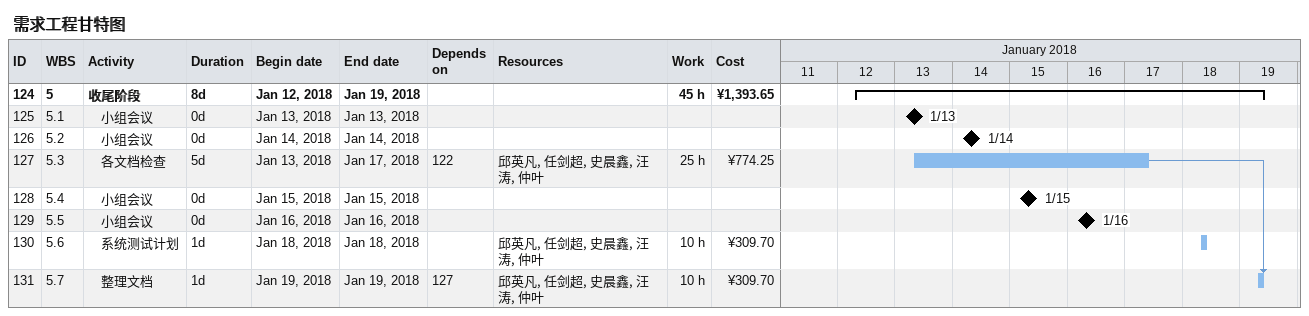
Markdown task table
需求工程甘特图

| ID | WBS | Task | Duration | Start | Finish | Predecessors | Resources | Work (h) | Cost (¥) |
|---|---|---|---|---|---|---|---|---|---|
| 124 | 5 | **收尾阶段** | 8d | 2018-01-12 | 2018-01-19 |  |  | 45 | 1393.65 |
| 125 | 5.1 | 小组会议 | 0d | 2018-01-13 | 2018-01-13 |  |  |  |  |
| 126 | 5.2 | 小组会议 | 0d | 2018-01-14 | 2018-01-14 |  |  |  |  |
| 127 | 5.3 | 各文档检查 | 5d | 2018-01-13 | 2018-01-17 | 122 | 邱英凡, 任剑超, 史晨鑫, 汪涛, 仲叶 | 25 | 774.25 |
| 128 | 5.4 | 小组会议 | 0d | 2018-01-15 | 2018-01-15 |  |  |  |  |
| 129 | 5.5 | 小组会议 | 0d | 2018-01-16 | 2018-01-16 |  |  |  |  |
| 130 | 5.6 | 系统测试计划 | 1d | 2018-01-18 | 2018-01-18 |  | 邱英凡, 任剑超, 史晨鑫, 汪涛, 仲叶 | 10 | 309.70 |
| 131 | 5.7 | 整理文档 | 1d | 2018-01-19 | 2018-01-19 | 127 | 邱英凡, 任剑超, 史晨鑫, 汪涛, 仲叶 | 10 | 309.70 |
